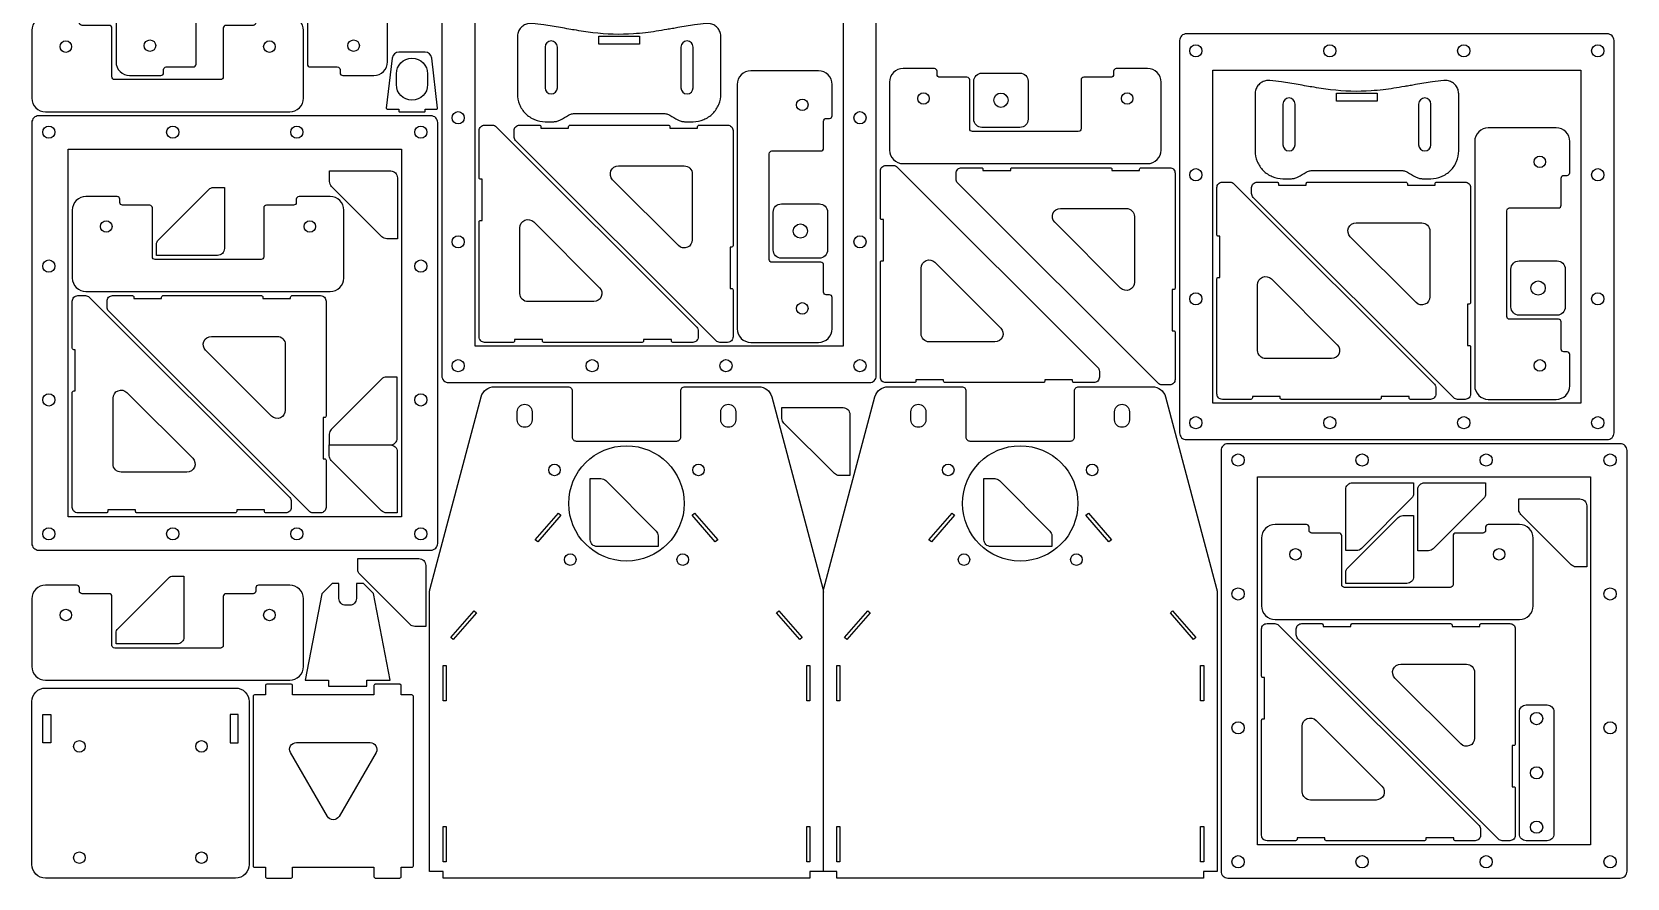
# Model space of a CAD drawing. Extents: x 1203 to 2397, y 2046 to 5039.
# Drawn here: x 1203 to 2378, y 3379 to 4002 of the extents above; entities that cross this region are included whole.
import ezdxf

# ---------------------------------------------------------------- set-up
doc = ezdxf.new("R2010")
doc.units = 0

# ---------------------------------------------------------------- blocks, each defined once
blk = doc.blocks.new('Part1891687201', base_point=(-59, -71.4))
at = {"layer": '1'}
for points in [[(59, 62.5, 0.414214), (58, 63.5), (50, 63.5), (50, 70.4, 0.414214), (49, 71.4), (31, 71.4, 0.414214), (30, 70.4), (30, 63.5), (-30, 63.5), (-30, 70.4, 0.414214), (-31, 71.4), (-49, 71.4, 0.414214), (-50, 70.4), (-50, 63.5), (-58, 63.5, 0.414214), (-59, 62.5), (-59, -62.5, 0.414214), (-58, -63.5), (-50, -63.5), (-50, -70.4, 0.414214), (-49, -71.4), (-31, -71.4, 0.414214), (-30, -70.4), (-30, -63.5), (30, -63.5), (30, -70.4, 0.414214), (31, -71.4), (49, -71.4, 0.414214), (50, -70.4), (50, -63.5), (58, -63.5, 0.414214), (59, -62.5)], [(31.5, -21, -0.57735), (27.1, -28.5), (-27.1, -28.5, -0.57735), (-31.5, -21), (-4.3, 26, -0.57735), (4.3, 26)]]:
    blk.add_lwpolyline(points, format="xyb", close=True, dxfattribs=at)
blk = doc.blocks.new('Part1595143634', base_point=(-80, -80))
at = {"layer": '1'}
blk.add_lwpolyline([(80, 50), (80, -70, -0.414214), (70, -80), (-70, -80, -0.414214), (-80, -70), (-80, 50, -0.414214), (-70, 60), (70, 60, -0.414214)], format="xyb", close=True, dxfattribs=at)
for points in [[(-66.1, -39.5), (-71.9, -39.5), (-71.9, -60.5), (-66.1, -60.5)], [(71.9, -39.5), (71.9, -60.5), (66.1, -60.5), (66.1, -39.5)]]:
    blk.add_lwpolyline(points, close=True, dxfattribs=at)
for centre in [(-45, 45), (45, 45), (-45, -37), (45, -37)]:
    blk.add_circle(centre, 4.25, dxfattribs=at)
blk = doc.blocks.new('Part205020426', base_point=(-100, -35))
at = {"layer": '1'}
blk.add_lwpolyline([(100, 25, 0.4142136), (90, 35), (67, 35, 0.4142136), (65, 33), (65, 30.65, -0.4142136), (63, 28.65), (43, 28.65, 0.4142136), (41, 26.65), (41, -9.35, -0.4142136), (39, -11.35), (-39, -11.35, -0.4142136), (-41, -9.35), (-41, 26.65, 0.4142136), (-43, 28.65), (-63, 28.65, -0.4142136), (-65, 30.65), (-65, 33, 0.4142136), (-67, 35), (-90, 35, 0.4142136), (-100, 25), (-100, -25, 0.4142136), (-90, -35), (90, -35, 0.4142136), (100, -25)], format="xyb", close=True, dxfattribs=at)
for centre in [(-75, 13), (75, 13)]:
    blk.add_circle(centre, 4.25, dxfattribs=at)
blk = doc.blocks.new('CommonPart1878156045', base_point=(296, 1336))
at = {"layer": '1'}
blk.add_lwpolyline([(586, 1340.8), (576, 1340.8), (576, 1336), (306, 1336), (306, 1340.8), (296, 1340.8), (296, 1546.7, -0.065243), (296.3, 1549.3), (334, 1690.6, -0.339788), (343.7, 1698), (398, 1698, -0.414214), (401, 1695), (401, 1661, 0.414214), (404, 1658), (478, 1658, 0.414214), (481, 1661), (481, 1695, -0.414214), (484, 1698), (538.3, 1698, -0.339788), (548, 1690.6), (585.7, 1549.3, -0.065242), (586, 1546.7)], format="xyb", dxfattribs=at)
for points in [[(586, 1546.7, -0.065243), (586.3, 1549.3), (624, 1690.6, -0.339788), (633.7, 1698), (688, 1698, -0.414214), (691, 1695), (691, 1661, 0.414214), (694, 1658), (768, 1658, 0.414214), (771, 1661), (771, 1695, -0.414214), (774, 1698), (828.3, 1698, -0.339788), (838, 1690.6), (875.7, 1549.3, -0.065243), (876, 1546.7), (876, 1340.8), (866, 1340.8), (866, 1336), (596, 1336), (596, 1340.8), (586, 1340.8)], [(360.5, 1673.6), (360.5, 1679.6, -1), (371.5, 1679.6), (371.5, 1673.6, -1)], [(510.5, 1673.6), (510.5, 1679.6, -1), (521.5, 1679.6), (521.5, 1673.6, -1)], [(650.5, 1673.6), (650.5, 1679.6, -1), (661.5, 1679.6), (661.5, 1673.6, -1)], [(800.5, 1673.6), (800.5, 1679.6, -1), (811.5, 1679.6), (811.5, 1673.6, -1)]]:
    blk.add_lwpolyline(points, format="xyb", close=True, dxfattribs=at)
for points in [[(373.8, 1585.1), (390.8, 1604.8), (392.6, 1603.3), (375.6, 1583.6)], [(489.4, 1603.3), (491.2, 1604.8), (508.2, 1585.1), (506.4, 1583.6)], [(663.8, 1585.1), (680.8, 1604.8), (682.6, 1603.3), (665.6, 1583.6)], [(779.4, 1603.3), (781.2, 1604.8), (798.2, 1585.1), (796.4, 1583.6)], [(311.7, 1513.3), (328.7, 1532.9), (330.4, 1531.4), (313.4, 1511.8)], [(551.6, 1531.4), (553.3, 1532.9), (570.3, 1513.3), (568.6, 1511.8)], [(601.7, 1513.3), (618.7, 1532.9), (620.4, 1531.4), (603.4, 1511.8)], [(841.6, 1531.4), (843.3, 1532.9), (860.3, 1513.3), (858.6, 1511.8)], [(305.9, 1466.5), (305.9, 1492.5), (308.1, 1492.5), (308.1, 1466.5)], [(573.9, 1466.5), (573.9, 1492.5), (576.1, 1492.5), (576.1, 1466.5)], [(595.9, 1466.5), (595.9, 1492.5), (598.2, 1492.5), (598.2, 1466.5)], [(863.9, 1466.5), (863.9, 1492.5), (866.2, 1492.5), (866.2, 1466.5)], [(305.9, 1348), (305.9, 1374), (308.1, 1374), (308.1, 1348)], [(573.9, 1348), (573.9, 1374), (576.1, 1374), (576.1, 1348)], [(595.9, 1348), (595.9, 1374), (598.2, 1374), (598.2, 1348)], [(863.9, 1348), (863.9, 1374), (866.2, 1374), (866.2, 1348)]]:
    blk.add_lwpolyline(points, close=True, dxfattribs=at)
for centre, radius in [((441, 1612), 42.5), ((731, 1612), 42.5), ((388, 1636.7), 4.25), ((494, 1636.7), 4.25), ((678, 1636.7), 4.25), ((784, 1636.7), 4.25), ((399.6, 1570.6), 4.25), ((482.4, 1570.6), 4.25), ((689.6, 1570.6), 4.25), ((772.4, 1570.6), 4.25)]:
    blk.add_circle(centre, radius, dxfattribs=at)
blk = doc.blocks.new('Part225148215', base_point=(-100, -35))
at = {"layer": '1'}
blk.add_lwpolyline([(100, 25, 0.4142136), (90, 35), (67, 35, 0.4142136), (65, 33), (65, 30.65, -0.4142136), (63, 28.65), (43, 28.65, 0.4142136), (41, 26.65), (41, -9.35, -0.4142136), (39, -11.35), (-39, -11.35, -0.4142136), (-41, -9.35), (-41, 26.65, 0.4142136), (-43, 28.65), (-63, 28.65, -0.4142136), (-65, 30.65), (-65, 33, 0.4142136), (-67, 35), (-90, 35, 0.4142136), (-100, 25), (-100, -25, 0.4142136), (-90, -35), (90, -35, 0.4142136), (100, -25)], format="xyb", close=True, dxfattribs=at)
for centre in [(-75, 13), (75, 13)]:
    blk.add_circle(centre, 4.25, dxfattribs=at)
blk = doc.blocks.new('Part1166080084', base_point=(0, 0))
at = {"layer": '1'}
for points in [[(161.3, 8.3), (161.3, 4, -0.414214), (157.3, 0), (142.6, 0, -0.414214), (141.6, 1), (141.6, 2.2), (121.1, 2.2), (121.1, 1, -0.414214), (120.1, 0), (47.6, 0, -0.414214), (46.6, 1), (46.6, 2.2), (26.1, 2.2), (26.1, 1, -0.414214), (25.1, 0), (4, 0, -0.414214), (0, 4), (0, 88.8, -0.414214), (1, 89.8), (2.2, 89.8), (2.2, 120.2), (1, 120.2, -0.414214), (0, 121.2), (0, 156, -0.414214), (4, 160), (9.7, 160, -0.198912), (12.5, 158.8), (160.2, 11.2, -0.198912)], [(88.7, 40.2, -0.668179), (84.4, 30), (36, 30, -0.414214), (30, 36), (30, 84.4, -0.668179), (40.2, 88.7)]]:
    blk.add_lwpolyline(points, format="xyb", close=True, dxfattribs=at)
blk = doc.blocks.new('Part231853994', base_point=(0, 0))
at = {"layer": '1'}
for points in [[(161.3, 8.3), (161.3, 4, -0.414214), (157.3, 0), (142.6, 0, -0.414214), (141.6, 1), (141.6, 2.2), (121.1, 2.2), (121.1, 1, -0.414214), (120.1, 0), (47.6, 0, -0.414214), (46.6, 1), (46.6, 2.2), (26.1, 2.2), (26.1, 1, -0.414214), (25.1, 0), (4, 0, -0.414214), (0, 4), (0, 88.8, -0.414214), (1, 89.8), (2.2, 89.8), (2.2, 120.2), (1, 120.2, -0.414214), (0, 121.2), (0, 156, -0.414214), (4, 160), (9.7, 160, -0.198912), (12.5, 158.8), (160.2, 11.2, -0.198912)], [(88.7, 40.2, -0.668179), (84.4, 30), (36, 30, -0.414214), (30, 36), (30, 84.4, -0.668179), (40.2, 88.7)]]:
    blk.add_lwpolyline(points, format="xyb", close=True, dxfattribs=at)
blk = doc.blocks.new('Part2106964092', base_point=(-25.4, 0))
at = {"layer": '1'}
blk.add_lwpolyline([(0, 95), (0, 5, -0.414214), (-5, 0), (-20.4, 0, -0.414214), (-25.4, 5), (-25.4, 95, -0.414214), (-20.4, 100), (-5, 100, -0.414214)], format="xyb", close=True, dxfattribs=at)
for centre in [(-12.7, 90), (-12.7, 50), (-12.7, 10)]:
    blk.add_circle(centre, 4.5, dxfattribs=at)
blk = doc.blocks.new('Part512654431', base_point=(0, 0))
at = {"layer": '1'}
blk.add_lwpolyline([(299, 315, 0.414214), (294, 320), (5, 320, 0.414214), (0, 315), (0, 5, 0.414214), (5, 0), (294, 0, 0.414214), (299, 5)], format="xyb", close=True, dxfattribs=at)
blk.add_lwpolyline([(272.2, 295.5), (272.2, 24.5), (26.8, 24.5), (26.8, 295.5)], close=True, dxfattribs=at)
for centre in [(12.5, 308), (103.8, 308), (195.2, 308), (286.5, 308), (12.5, 209.3), (286.5, 209.3), (12.5, 110.7), (286.5, 110.7), (12.5, 12), (103.8, 12), (195.2, 12), (286.5, 12)]:
    blk.add_circle(centre, 4.5, dxfattribs=at)
blk = doc.blocks.new('Part1580024872', base_point=(-100, -35))
at = {"layer": '1'}
blk.add_lwpolyline([(100, 25, 0.4142136), (90, 35), (67, 35, 0.4142136), (65, 33), (65, 30.65, -0.4142136), (63, 28.65), (43, 28.65, 0.4142136), (41, 26.65), (41, -9.35, -0.4142136), (39, -11.35), (-39, -11.35, -0.4142136), (-41, -9.35), (-41, 26.65, 0.4142136), (-43, 28.65), (-63, 28.65, -0.4142136), (-65, 30.65), (-65, 33, 0.4142136), (-67, 35), (-90, 35, 0.4142136), (-100, 25), (-100, -25, 0.4142136), (-90, -35), (90, -35, 0.4142136), (100, -25)], format="xyb", close=True, dxfattribs=at)
for centre in [(-75, 13), (75, 13)]:
    blk.add_circle(centre, 4.25, dxfattribs=at)
blk = doc.blocks.new('Part1690945309', base_point=(-20, -20))
at = {"layer": '1'}
blk.add_lwpolyline([(20, 14), (20, -14, -0.414214), (14, -20), (-14, -20, -0.414214), (-20, -14), (-20, 14, -0.414214), (-14, 20), (14, 20, -0.414214)], format="xyb", close=True, dxfattribs=at)
blk.add_circle((0, 0), 5.25, dxfattribs=at)
blk = doc.blocks.new('Part648311408', base_point=(0, 0))
at = {"layer": '1'}
for points in [[(161.3, 8.3), (161.3, 4, -0.414214), (157.3, 0), (142.6, 0, -0.414214), (141.6, 1), (141.6, 2.2), (121.1, 2.2), (121.1, 1, -0.414214), (120.1, 0), (47.6, 0, -0.414214), (46.6, 1), (46.6, 2.2), (26.1, 2.2), (26.1, 1, -0.414214), (25.1, 0), (4, 0, -0.414214), (0, 4), (0, 88.8, -0.414214), (1, 89.8), (2.2, 89.8), (2.2, 120.2), (1, 120.2, -0.414214), (0, 121.2), (0, 156, -0.414214), (4, 160), (9.7, 160, -0.198912), (12.5, 158.8), (160.2, 11.2, -0.198912)], [(88.7, 40.2, -0.668179), (84.4, 30), (36, 30, -0.414214), (30, 36), (30, 84.4, -0.668179), (40.2, 88.7)]]:
    blk.add_lwpolyline(points, format="xyb", close=True, dxfattribs=at)
blk = doc.blocks.new('Part468756497', base_point=(-75, 2.6))
at = {"layer": '1'}
for points in [[(-45.5, 50, 1), (-54.5, 50), (-54.5, 20, 1), (-45.5, 20)], [(54.5, 50, 1), (45.5, 50), (45.5, 20, 1), (54.5, 20)]]:
    blk.add_lwpolyline(points, format="xyb", close=True, dxfattribs=at)
blk.add_lwpolyline([(15, 18), (15, 12), (-15, 12), (-15, 18)], close=True, dxfattribs=at)
blk.add_open_spline([(75, 54.5), (75, 40.5), (75, 26.6), (75, 12.6), (75, 12.6), (75, 11.5), (74.8, 10.4), (74.5, 9.3), (74.5, 9.3), (74.1, 8.3), (73.5, 7.3), (72.9, 6.4), (72.9, 6.4), (72.2, 5.5), (71.3, 4.8), (70.4, 4.2), (70.4, 4.2), (69.5, 3.6), (68.4, 3.1), (67.4, 2.9), (67.4, 2.9), (66.3, 2.6), (65.2, 2.5), (64.1, 2.6), (64.1, 2.6), (61.2, 2.9), (58.4, 3.3), (55.6, 3.7), (55.6, 3.7), (51.4, 4.3), (47.3, 5), (43.2, 5.7), (43.2, 5.7), (39.8, 6.3), (33.5, 7.4), (33.2, 7.4), (33.2, 7.4), (28.5, 8.2), (23.9, 8.9), (19.4, 9.5), (19.4, 9.5), (9.3, 10.7), (-0.6, 11), (-10.6, 10.3), (-10.6, 10.3), (-13.5, 10.1), (-16.5, 9.8), (-19.4, 9.5), (-19.4, 9.5), (-24.6, 8.9), (-29.8, 8), (-35.2, 7.1), (-35.2, 7.1), (-36.5, 6.9), (-37.8, 6.6), (-39.2, 6.4), (-39.2, 6.4), (-40.5, 6.2), (-41.9, 5.9), (-43.2, 5.7), (-43.2, 5.7), (-47.3, 5), (-51.4, 4.3), (-55.6, 3.7), (-55.6, 3.7), (-58.4, 3.3), (-61.2, 2.9), (-64.1, 2.6), (-64.1, 2.6), (-65.2, 2.5), (-66.3, 2.6), (-67.4, 2.9), (-67.4, 2.9), (-68.4, 3.1), (-69.5, 3.6), (-70.4, 4.2), (-70.4, 4.2), (-71.3, 4.8), (-72.2, 5.5), (-72.9, 6.4), (-72.9, 6.4), (-73.5, 7.3), (-74.1, 8.3), (-74.5, 9.3), (-74.5, 9.3), (-74.8, 10.4), (-75, 11.5), (-75, 12.6), (-75, 12.6), (-75, 26.6), (-75, 40.5), (-75, 54.5), (-75, 54.5), (-75, 57.2), (-74.5, 59.9), (-73.4, 62.3), (-73.4, 62.3), (-72.4, 64.8), (-70.9, 67.1), (-69, 69), (-69, 69), (-67.1, 70.9), (-64.8, 72.4), (-62.3, 73.4), (-62.3, 73.4), (-59.9, 74.5), (-57.2, 75), (-54.5, 75), (-54.5, 75), (-52.4, 75), (-50.3, 75), (-48.2, 75), (-48.2, 75), (-47.3, 75), (-46.4, 74.9), (-45.6, 74.7), (-45.6, 74.7), (-44.7, 74.4), (-43.9, 74.1), (-43.2, 73.7), (-43.2, 73.7), (-41.3, 72.6), (-39.3, 71.4), (-37.4, 70.3), (-37.4, 70.3), (-36.7, 69.9), (-35.9, 69.6), (-35, 69.3), (-35, 69.3), (-34.2, 69.1), (-33.3, 69), (-32.4, 69), (-32.4, 69), (-10.8, 69), (10.8, 69), (32.4, 69), (32.4, 69), (33.3, 69), (34.2, 69.1), (35, 69.3), (35, 69.3), (35.9, 69.6), (36.7, 69.9), (37.4, 70.3), (37.4, 70.3), (39.3, 71.4), (41.3, 72.6), (43.2, 73.7), (43.2, 73.7), (43.9, 74.1), (44.7, 74.4), (45.6, 74.7), (45.6, 74.7), (46.4, 74.9), (47.3, 75), (48.2, 75), (48.2, 75), (50.3, 75), (52.4, 75), (54.5, 75), (54.5, 75), (57.2, 75), (59.9, 74.5), (62.3, 73.4), (62.3, 73.4), (64.8, 72.4), (67.1, 70.9), (69, 69), (69, 69), (70.9, 67.1), (72.4, 64.8), (73.4, 62.3), (73.4, 62.3), (74.5, 59.9), (75, 57.2), (75, 54.5)], degree=3, knots=[0, 0, 0, 0, 0.022727, 0.022727, 0.022727, 0.022727, 0.045455, 0.045455, 0.045455, 0.045455, 0.068182, 0.068182, 0.068182, 0.068182, 0.090909, 0.090909, 0.090909, 0.090909, 0.113636, 0.113636, 0.113636, 0.113636, 0.136364, 0.136364, 0.136364, 0.136364, 0.159091, 0.159091, 0.159091, 0.159091, 0.181818, 0.181818, 0.181818, 0.181818, 0.204545, 0.204545, 0.204545, 0.204545, 0.227273, 0.227273, 0.227273, 0.227273, 0.25, 0.25, 0.25, 0.25, 0.272727, 0.272727, 0.272727, 0.272727, 0.295455, 0.295455, 0.295455, 0.295455, 0.318182, 0.318182, 0.318182, 0.318182, 0.340909, 0.340909, 0.340909, 0.340909, 0.363636, 0.363636, 0.363636, 0.363636, 0.386364, 0.386364, 0.386364, 0.386364, 0.409091, 0.409091, 0.409091, 0.409091, 0.431818, 0.431818, 0.431818, 0.431818, 0.454545, 0.454545, 0.454545, 0.454545, 0.477273, 0.477273, 0.477273, 0.477273, 0.5, 0.5, 0.5, 0.5, 0.522727, 0.522727, 0.522727, 0.522727, 0.545455, 0.545455, 0.545455, 0.545455, 0.568182, 0.568182, 0.568182, 0.568182, 0.590909, 0.590909, 0.590909, 0.590909, 0.613636, 0.613636, 0.613636, 0.613636, 0.636364, 0.636364, 0.636364, 0.636364, 0.659091, 0.659091, 0.659091, 0.659091, 0.681818, 0.681818, 0.681818, 0.681818, 0.704545, 0.704545, 0.704545, 0.704545, 0.727273, 0.727273, 0.727273, 0.727273, 0.75, 0.75, 0.75, 0.75, 0.772727, 0.772727, 0.772727, 0.772727, 0.795455, 0.795455, 0.795455, 0.795455, 0.818182, 0.818182, 0.818182, 0.818182, 0.840909, 0.840909, 0.840909, 0.840909, 0.863636, 0.863636, 0.863636, 0.863636, 0.886364, 0.886364, 0.886364, 0.886364, 0.909091, 0.909091, 0.909091, 0.909091, 0.931818, 0.931818, 0.931818, 0.931818, 0.954545, 0.954545, 0.954545, 0.954545, 0.977273, 0.977273, 0.977273, 0.977273, 1, 1, 1, 1], dxfattribs=at)
blk = doc.blocks.new('Part806444831', base_point=(0, 0))
at = {"layer": '1'}
for points in [[(161.3, 8.3), (161.3, 4, -0.414214), (157.3, 0), (142.6, 0, -0.414214), (141.6, 1), (141.6, 2.2), (121.1, 2.2), (121.1, 1, -0.414214), (120.1, 0), (47.6, 0, -0.414214), (46.6, 1), (46.6, 2.2), (26.1, 2.2), (26.1, 1, -0.414214), (25.1, 0), (4, 0, -0.414214), (0, 4), (0, 88.8, -0.414214), (1, 89.8), (2.2, 89.8), (2.2, 120.2), (1, 120.2, -0.414214), (0, 121.2), (0, 156, -0.414214), (4, 160), (9.7, 160, -0.198912), (12.5, 158.8), (160.2, 11.2, -0.198912)], [(88.7, 40.2, -0.668179), (84.4, 30), (36, 30, -0.414214), (30, 36), (30, 84.4, -0.668179), (40.2, 88.7)]]:
    blk.add_lwpolyline(points, format="xyb", close=True, dxfattribs=at)
blk = doc.blocks.new('Part647631087', base_point=(0, 0))
at = {"layer": '1'}
blk.add_lwpolyline([(299, 315, 0.414214), (294, 320), (5, 320, 0.414214), (0, 315), (0, 5, 0.414214), (5, 0), (294, 0, 0.414214), (299, 5)], format="xyb", close=True, dxfattribs=at)
blk.add_lwpolyline([(272.2, 295.5), (272.2, 24.5), (26.8, 24.5), (26.8, 295.5)], close=True, dxfattribs=at)
for centre in [(12.5, 308), (103.8, 308), (195.2, 308), (286.5, 308), (12.5, 209.3), (286.5, 209.3), (12.5, 110.7), (286.5, 110.7), (12.5, 12), (103.8, 12), (195.2, 12), (286.5, 12)]:
    blk.add_circle(centre, 4.5, dxfattribs=at)
blk = doc.blocks.new('Part319176573', base_point=(-18.9, -2))
at = {"layer": '1'}
for points in [[(18.9, 0.6), (14.5, 37.6, 0.379919), (9.6, 42), (-9.6, 42, 0.379919), (-14.5, 37.6), (-18.9, 0.6, 0.44936), (-18.4, 0), (-9.8, 0), (-9.8, -1.5, 0.414214), (-9.3, -2), (9.3, -2, 0.414214), (9.8, -1.5), (9.8, 0), (18.4, 0, 0.44936)], [(11.5, 26), (11.5, 18, -1), (-11.5, 18), (-11.5, 26, -1)]]:
    blk.add_lwpolyline(points, format="xyb", close=True, dxfattribs=at)
blk = doc.blocks.new('Part2079959149', base_point=(-100, -35))
at = {"layer": '1'}
blk.add_lwpolyline([(100, 25, 0.4142136), (90, 35), (67, 35, 0.4142136), (65, 33), (65, 30.65, -0.4142136), (63, 28.65), (43, 28.65, 0.4142136), (41, 26.65), (41, -9.35, -0.4142136), (39, -11.35), (-39, -11.35, -0.4142136), (-41, -9.35), (-41, 26.65, 0.4142136), (-43, 28.65), (-63, 28.65, -0.4142136), (-65, 30.65), (-65, 33, 0.4142136), (-67, 35), (-90, 35, 0.4142136), (-100, 25), (-100, -25, 0.4142136), (-90, -35), (90, -35, 0.4142136), (100, -25)], format="xyb", close=True, dxfattribs=at)
for centre in [(-75, 13), (75, 13)]:
    blk.add_circle(centre, 4.25, dxfattribs=at)
blk = doc.blocks.new('Part1374865999', base_point=(0, 0))
at = {"layer": '1'}
for points in [[(161.3, 8.3), (161.3, 4, -0.414214), (157.3, 0), (142.6, 0, -0.414214), (141.6, 1), (141.6, 2.2), (121.1, 2.2), (121.1, 1, -0.414214), (120.1, 0), (47.6, 0, -0.414214), (46.6, 1), (46.6, 2.2), (26.1, 2.2), (26.1, 1, -0.414214), (25.1, 0), (4, 0, -0.414214), (0, 4), (0, 88.8, -0.414214), (1, 89.8), (2.2, 89.8), (2.2, 120.2), (1, 120.2, -0.414214), (0, 121.2), (0, 156, -0.414214), (4, 160), (9.7, 160, -0.198912), (12.5, 158.8), (160.2, 11.2, -0.198912)], [(88.7, 40.2, -0.668179), (84.4, 30), (36, 30, -0.414214), (30, 36), (30, 84.4, -0.668179), (40.2, 88.7)]]:
    blk.add_lwpolyline(points, format="xyb", close=True, dxfattribs=at)
blk = doc.blocks.new('Part1178119592', base_point=(0, 0))
at = {"layer": '1'}
for points in [[(161.3, 8.3), (161.3, 4, -0.414214), (157.3, 0), (142.6, 0, -0.414214), (141.6, 1), (141.6, 2.2), (121.1, 2.2), (121.1, 1, -0.414214), (120.1, 0), (47.6, 0, -0.414214), (46.6, 1), (46.6, 2.2), (26.1, 2.2), (26.1, 1, -0.414214), (25.1, 0), (4, 0, -0.414214), (0, 4), (0, 88.8, -0.414214), (1, 89.8), (2.2, 89.8), (2.2, 120.2), (1, 120.2, -0.414214), (0, 121.2), (0, 156, -0.414214), (4, 160), (9.7, 160, -0.198912), (12.5, 158.8), (160.2, 11.2, -0.198912)], [(88.7, 40.2, -0.668179), (84.4, 30), (36, 30, -0.414214), (30, 36), (30, 84.4, -0.668179), (40.2, 88.7)]]:
    blk.add_lwpolyline(points, format="xyb", close=True, dxfattribs=at)
blk = doc.blocks.new('CommonPart1005033009', base_point=(222.1, 1605.2))
at = {"layer": '1'}
blk.add_lwpolyline([(267.1, 1655.2, 0.414214), (272.1, 1660.2), (272.1, 1705.2), (264.1, 1705.2, 0.198912), (260.6, 1703.7), (223.5, 1666.7, 0.198912), (222.1, 1663.1), (222.1, 1655.2)], format="xyb", close=True, dxfattribs=at)
blk.add_lwpolyline([(267.1, 1655.2, -0.414214), (272.1, 1650.2), (272.1, 1605.2), (264.1, 1605.2, -0.198912), (260.6, 1606.7), (223.5, 1643.7, -0.198912), (222.1, 1647.3), (222.1, 1655.2)], format="xyb", dxfattribs=at)
blk = doc.blocks.new('Part1944710623', base_point=(0, 0))
at = {"layer": '1'}
blk.add_lwpolyline([(299, 315, 0.414214), (294, 320), (5, 320, 0.414214), (0, 315), (0, 5, 0.414214), (5, 0), (294, 0, 0.414214), (299, 5)], format="xyb", close=True, dxfattribs=at)
blk.add_lwpolyline([(272.2, 295.5), (272.2, 24.5), (26.8, 24.5), (26.8, 295.5)], close=True, dxfattribs=at)
for centre in [(12.5, 308), (103.8, 308), (195.2, 308), (286.5, 308), (12.5, 209.3), (286.5, 209.3), (12.5, 110.7), (286.5, 110.7), (12.5, 12), (103.8, 12), (195.2, 12), (286.5, 12)]:
    blk.add_circle(centre, 4.5, dxfattribs=at)
blk = doc.blocks.new('Part213559828', base_point=(-100, -35))
at = {"layer": '1'}
blk.add_lwpolyline([(100, 25, 0.4142136), (90, 35), (67, 35, 0.4142136), (65, 33), (65, 30.65, -0.4142136), (63, 28.65), (43, 28.65, 0.4142136), (41, 26.65), (41, -9.35, -0.4142136), (39, -11.35), (-39, -11.35, -0.4142136), (-41, -9.35), (-41, 26.65, 0.4142136), (-43, 28.65), (-63, 28.65, -0.4142136), (-65, 30.65), (-65, 33, 0.4142136), (-67, 35), (-90, 35, 0.4142136), (-100, 25), (-100, -25, 0.4142136), (-90, -35), (90, -35, 0.4142136), (100, -25)], format="xyb", close=True, dxfattribs=at)
for centre in [(-75, 13), (75, 13)]:
    blk.add_circle(centre, 4.25, dxfattribs=at)
blk = doc.blocks.new('Part558060035', base_point=(-100, -35))
at = {"layer": '1'}
blk.add_lwpolyline([(100, 25, 0.4142136), (90, 35), (67, 35, 0.4142136), (65, 33), (65, 30.65, -0.4142136), (63, 28.65), (43, 28.65, 0.4142136), (41, 26.65), (41, -9.35, -0.4142136), (39, -11.35), (-39, -11.35, -0.4142136), (-41, -9.35), (-41, 26.65, 0.4142136), (-43, 28.65), (-63, 28.65, -0.4142136), (-65, 30.65), (-65, 33, 0.4142136), (-67, 35), (-90, 35, 0.4142136), (-100, 25), (-100, -25, 0.4142136), (-90, -35), (90, -35, 0.4142136), (100, -25)], format="xyb", close=True, dxfattribs=at)
for centre in [(-75, 13), (75, 13)]:
    blk.add_circle(centre, 4.25, dxfattribs=at)
blk = doc.blocks.new('Part391084237', base_point=(-100, -35))
at = {"layer": '1'}
blk.add_lwpolyline([(100, 25, 0.4142136), (90, 35), (67, 35, 0.4142136), (65, 33), (65, 30.65, -0.4142136), (63, 28.65), (43, 28.65, 0.4142136), (41, 26.65), (41, -9.35, -0.4142136), (39, -11.35), (-39, -11.35, -0.4142136), (-41, -9.35), (-41, 26.65, 0.4142136), (-43, 28.65), (-63, 28.65, -0.4142136), (-65, 30.65), (-65, 33, 0.4142136), (-67, 35), (-90, 35, 0.4142136), (-100, 25), (-100, -25, 0.4142136), (-90, -35), (90, -35, 0.4142136), (100, -25)], format="xyb", close=True, dxfattribs=at)
for centre in [(-75, 13), (75, 13)]:
    blk.add_circle(centre, 4.25, dxfattribs=at)
blk = doc.blocks.new('Part798006680', base_point=(-20, -20))
at = {"layer": '1'}
blk.add_lwpolyline([(20, 14), (20, -14, -0.414214), (14, -20), (-14, -20, -0.414214), (-20, -14), (-20, 14, -0.414214), (-14, 20), (14, 20, -0.414214)], format="xyb", close=True, dxfattribs=at)
blk.add_circle((0, 0), 5.25, dxfattribs=at)
blk = doc.blocks.new('Part167835670', base_point=(0, 0))
at = {"layer": '1'}
for points in [[(161.3, 8.3), (161.3, 4, -0.414214), (157.3, 0), (142.6, 0, -0.414214), (141.6, 1), (141.6, 2.2), (121.1, 2.2), (121.1, 1, -0.414214), (120.1, 0), (47.6, 0, -0.414214), (46.6, 1), (46.6, 2.2), (26.1, 2.2), (26.1, 1, -0.414214), (25.1, 0), (4, 0, -0.414214), (0, 4), (0, 88.8, -0.414214), (1, 89.8), (2.2, 89.8), (2.2, 120.2), (1, 120.2, -0.414214), (0, 121.2), (0, 156, -0.414214), (4, 160), (9.7, 160, -0.198912), (12.5, 158.8), (160.2, 11.2, -0.198912)], [(88.7, 40.2, -0.668179), (84.4, 30), (36, 30, -0.414214), (30, 36), (30, 84.4, -0.668179), (40.2, 88.7)]]:
    blk.add_lwpolyline(points, format="xyb", close=True, dxfattribs=at)
blk = doc.blocks.new('Part98993106', base_point=(0, 0))
at = {"layer": '1'}
for points in [[(161.3, 8.3), (161.3, 4, -0.414214), (157.3, 0), (142.6, 0, -0.414214), (141.6, 1), (141.6, 2.2), (121.1, 2.2), (121.1, 1, -0.414214), (120.1, 0), (47.6, 0, -0.414214), (46.6, 1), (46.6, 2.2), (26.1, 2.2), (26.1, 1, -0.414214), (25.1, 0), (4, 0, -0.414214), (0, 4), (0, 88.8, -0.414214), (1, 89.8), (2.2, 89.8), (2.2, 120.2), (1, 120.2, -0.414214), (0, 121.2), (0, 156, -0.414214), (4, 160), (9.7, 160, -0.198912), (12.5, 158.8), (160.2, 11.2, -0.198912)], [(88.7, 40.2, -0.668179), (84.4, 30), (36, 30, -0.414214), (30, 36), (30, 84.4, -0.668179), (40.2, 88.7)]]:
    blk.add_lwpolyline(points, format="xyb", close=True, dxfattribs=at)
blk = doc.blocks.new('Part479146896', base_point=(0, 0))
at = {"layer": '1'}
for points in [[(161.3, 8.3), (161.3, 4, -0.414214), (157.3, 0), (142.6, 0, -0.414214), (141.6, 1), (141.6, 2.2), (121.1, 2.2), (121.1, 1, -0.414214), (120.1, 0), (47.6, 0, -0.414214), (46.6, 1), (46.6, 2.2), (26.1, 2.2), (26.1, 1, -0.414214), (25.1, 0), (4, 0, -0.414214), (0, 4), (0, 88.8, -0.414214), (1, 89.8), (2.2, 89.8), (2.2, 120.2), (1, 120.2, -0.414214), (0, 121.2), (0, 156, -0.414214), (4, 160), (9.7, 160, -0.198912), (12.5, 158.8), (160.2, 11.2, -0.198912)], [(88.7, 40.2, -0.668179), (84.4, 30), (36, 30, -0.414214), (30, 36), (30, 84.4, -0.668179), (40.2, 88.7)]]:
    blk.add_lwpolyline(points, format="xyb", close=True, dxfattribs=at)
blk = doc.blocks.new('Part1516181917', base_point=(0, 0))
at = {"layer": '1'}
for points in [[(161.3, 8.3), (161.3, 4, -0.414214), (157.3, 0), (142.6, 0, -0.414214), (141.6, 1), (141.6, 2.2), (121.1, 2.2), (121.1, 1, -0.414214), (120.1, 0), (47.6, 0, -0.414214), (46.6, 1), (46.6, 2.2), (26.1, 2.2), (26.1, 1, -0.414214), (25.1, 0), (4, 0, -0.414214), (0, 4), (0, 88.8, -0.414214), (1, 89.8), (2.2, 89.8), (2.2, 120.2), (1, 120.2, -0.414214), (0, 121.2), (0, 156, -0.414214), (4, 160), (9.7, 160, -0.198912), (12.5, 158.8), (160.2, 11.2, -0.198912)], [(88.7, 40.2, -0.668179), (84.4, 30), (36, 30, -0.414214), (30, 36), (30, 84.4, -0.668179), (40.2, 88.7)]]:
    blk.add_lwpolyline(points, format="xyb", close=True, dxfattribs=at)
blk = doc.blocks.new('Part15241731', base_point=(-75, 2.6))
at = {"layer": '1'}
for points in [[(-45.5, 50, 1), (-54.5, 50), (-54.5, 20, 1), (-45.5, 20)], [(54.5, 50, 1), (45.5, 50), (45.5, 20, 1), (54.5, 20)]]:
    blk.add_lwpolyline(points, format="xyb", close=True, dxfattribs=at)
blk.add_lwpolyline([(15, 18), (15, 12), (-15, 12), (-15, 18)], close=True, dxfattribs=at)
blk.add_open_spline([(75, 54.5), (75, 40.5), (75, 26.6), (75, 12.6), (75, 12.6), (75, 11.5), (74.8, 10.4), (74.5, 9.3), (74.5, 9.3), (74.1, 8.3), (73.5, 7.3), (72.9, 6.4), (72.9, 6.4), (72.2, 5.5), (71.3, 4.8), (70.4, 4.2), (70.4, 4.2), (69.5, 3.6), (68.4, 3.1), (67.4, 2.9), (67.4, 2.9), (66.3, 2.6), (65.2, 2.5), (64.1, 2.6), (64.1, 2.6), (61.2, 2.9), (58.4, 3.3), (55.6, 3.7), (55.6, 3.7), (51.4, 4.3), (47.3, 5), (43.2, 5.7), (43.2, 5.7), (39.8, 6.3), (33.5, 7.4), (33.2, 7.4), (33.2, 7.4), (28.5, 8.2), (23.9, 8.9), (19.4, 9.5), (19.4, 9.5), (9.3, 10.7), (-0.6, 11), (-10.6, 10.3), (-10.6, 10.3), (-13.5, 10.1), (-16.5, 9.8), (-19.4, 9.5), (-19.4, 9.5), (-24.6, 8.9), (-29.8, 8), (-35.2, 7.1), (-35.2, 7.1), (-36.5, 6.9), (-37.8, 6.6), (-39.2, 6.4), (-39.2, 6.4), (-40.5, 6.2), (-41.9, 5.9), (-43.2, 5.7), (-43.2, 5.7), (-47.3, 5), (-51.4, 4.3), (-55.6, 3.7), (-55.6, 3.7), (-58.4, 3.3), (-61.2, 2.9), (-64.1, 2.6), (-64.1, 2.6), (-65.2, 2.5), (-66.3, 2.6), (-67.4, 2.9), (-67.4, 2.9), (-68.4, 3.1), (-69.5, 3.6), (-70.4, 4.2), (-70.4, 4.2), (-71.3, 4.8), (-72.2, 5.5), (-72.9, 6.4), (-72.9, 6.4), (-73.5, 7.3), (-74.1, 8.3), (-74.5, 9.3), (-74.5, 9.3), (-74.8, 10.4), (-75, 11.5), (-75, 12.6), (-75, 12.6), (-75, 26.6), (-75, 40.5), (-75, 54.5), (-75, 54.5), (-75, 57.2), (-74.5, 59.9), (-73.4, 62.3), (-73.4, 62.3), (-72.4, 64.8), (-70.9, 67.1), (-69, 69), (-69, 69), (-67.1, 70.9), (-64.8, 72.4), (-62.3, 73.4), (-62.3, 73.4), (-59.9, 74.5), (-57.2, 75), (-54.5, 75), (-54.5, 75), (-52.4, 75), (-50.3, 75), (-48.2, 75), (-48.2, 75), (-47.3, 75), (-46.4, 74.9), (-45.6, 74.7), (-45.6, 74.7), (-44.7, 74.4), (-43.9, 74.1), (-43.2, 73.7), (-43.2, 73.7), (-41.3, 72.6), (-39.3, 71.4), (-37.4, 70.3), (-37.4, 70.3), (-36.7, 69.9), (-35.9, 69.6), (-35, 69.3), (-35, 69.3), (-34.2, 69.1), (-33.3, 69), (-32.4, 69), (-32.4, 69), (-10.8, 69), (10.8, 69), (32.4, 69), (32.4, 69), (33.3, 69), (34.2, 69.1), (35, 69.3), (35, 69.3), (35.9, 69.6), (36.7, 69.9), (37.4, 70.3), (37.4, 70.3), (39.3, 71.4), (41.3, 72.6), (43.2, 73.7), (43.2, 73.7), (43.9, 74.1), (44.7, 74.4), (45.6, 74.7), (45.6, 74.7), (46.4, 74.9), (47.3, 75), (48.2, 75), (48.2, 75), (50.3, 75), (52.4, 75), (54.5, 75), (54.5, 75), (57.2, 75), (59.9, 74.5), (62.3, 73.4), (62.3, 73.4), (64.8, 72.4), (67.1, 70.9), (69, 69), (69, 69), (70.9, 67.1), (72.4, 64.8), (73.4, 62.3), (73.4, 62.3), (74.5, 59.9), (75, 57.2), (75, 54.5)], degree=3, knots=[0, 0, 0, 0, 0.022727, 0.022727, 0.022727, 0.022727, 0.045455, 0.045455, 0.045455, 0.045455, 0.068182, 0.068182, 0.068182, 0.068182, 0.090909, 0.090909, 0.090909, 0.090909, 0.113636, 0.113636, 0.113636, 0.113636, 0.136364, 0.136364, 0.136364, 0.136364, 0.159091, 0.159091, 0.159091, 0.159091, 0.181818, 0.181818, 0.181818, 0.181818, 0.204545, 0.204545, 0.204545, 0.204545, 0.227273, 0.227273, 0.227273, 0.227273, 0.25, 0.25, 0.25, 0.25, 0.272727, 0.272727, 0.272727, 0.272727, 0.295455, 0.295455, 0.295455, 0.295455, 0.318182, 0.318182, 0.318182, 0.318182, 0.340909, 0.340909, 0.340909, 0.340909, 0.363636, 0.363636, 0.363636, 0.363636, 0.386364, 0.386364, 0.386364, 0.386364, 0.409091, 0.409091, 0.409091, 0.409091, 0.431818, 0.431818, 0.431818, 0.431818, 0.454545, 0.454545, 0.454545, 0.454545, 0.477273, 0.477273, 0.477273, 0.477273, 0.5, 0.5, 0.5, 0.5, 0.522727, 0.522727, 0.522727, 0.522727, 0.545455, 0.545455, 0.545455, 0.545455, 0.568182, 0.568182, 0.568182, 0.568182, 0.590909, 0.590909, 0.590909, 0.590909, 0.613636, 0.613636, 0.613636, 0.613636, 0.636364, 0.636364, 0.636364, 0.636364, 0.659091, 0.659091, 0.659091, 0.659091, 0.681818, 0.681818, 0.681818, 0.681818, 0.704545, 0.704545, 0.704545, 0.704545, 0.727273, 0.727273, 0.727273, 0.727273, 0.75, 0.75, 0.75, 0.75, 0.772727, 0.772727, 0.772727, 0.772727, 0.795455, 0.795455, 0.795455, 0.795455, 0.818182, 0.818182, 0.818182, 0.818182, 0.840909, 0.840909, 0.840909, 0.840909, 0.863636, 0.863636, 0.863636, 0.863636, 0.886364, 0.886364, 0.886364, 0.886364, 0.909091, 0.909091, 0.909091, 0.909091, 0.931818, 0.931818, 0.931818, 0.931818, 0.954545, 0.954545, 0.954545, 0.954545, 0.977273, 0.977273, 0.977273, 0.977273, 1, 1, 1, 1], dxfattribs=at)
blk = doc.blocks.new('Part1432752149', base_point=(-100, -35))
at = {"layer": '1'}
blk.add_lwpolyline([(100, 25, 0.4142136), (90, 35), (67, 35, 0.4142136), (65, 33), (65, 30.65, -0.4142136), (63, 28.65), (43, 28.65, 0.4142136), (41, 26.65), (41, -9.35, -0.4142136), (39, -11.35), (-39, -11.35, -0.4142136), (-41, -9.35), (-41, 26.65, 0.4142136), (-43, 28.65), (-63, 28.65, -0.4142136), (-65, 30.65), (-65, 33, 0.4142136), (-67, 35), (-90, 35, 0.4142136), (-100, 25), (-100, -25, 0.4142136), (-90, -35), (90, -35, 0.4142136), (100, -25)], format="xyb", close=True, dxfattribs=at)
for centre in [(-75, 13), (75, 13)]:
    blk.add_circle(centre, 4.25, dxfattribs=at)
blk = doc.blocks.new('Part8528645', base_point=(-20, -20))
at = {"layer": '1'}
blk.add_lwpolyline([(20, 14), (20, -14, -0.414214), (14, -20), (-14, -20, -0.414214), (-20, -14), (-20, 14, -0.414214), (-14, 20), (14, 20, -0.414214)], format="xyb", close=True, dxfattribs=at)
blk.add_circle((0, 0), 5.25, dxfattribs=at)
blk = doc.blocks.new('Part1430087522', base_point=(0, 0))
at = {"layer": '1'}
blk.add_lwpolyline([(299, 315, 0.414214), (294, 320), (5, 320, 0.414214), (0, 315), (0, 5, 0.414214), (5, 0), (294, 0, 0.414214), (299, 5)], format="xyb", close=True, dxfattribs=at)
blk.add_lwpolyline([(272.2, 295.5), (272.2, 24.5), (26.8, 24.5), (26.8, 295.5)], close=True, dxfattribs=at)
for centre in [(12.5, 308), (103.8, 308), (195.2, 308), (286.5, 308), (12.5, 209.3), (286.5, 209.3), (12.5, 110.7), (286.5, 110.7), (12.5, 12), (103.8, 12), (195.2, 12), (286.5, 12)]:
    blk.add_circle(centre, 4.5, dxfattribs=at)

msp = doc.modelspace()

# ---------------------------------------------------------------- linework, layer by layer
at = {"layer": '1'}
for points in [[(1422.5, 3899.7), (1467.5, 3899.7, -0.414214), (1472.5, 3894.7), (1472.5, 3849.7), (1464.6, 3849.7, -0.198912), (1461, 3851.2), (1424, 3888.3, -0.198912), (1422.5, 3891.8)], [(1345, 3887.5), (1345, 3842.5, -0.414214), (1340, 3837.5), (1295, 3837.5), (1295, 3845.4, -0.198912), (1296.5, 3849), (1333.5, 3886, -0.198912), (1337.1, 3887.5)], [(1755.7, 3725.3), (1800.7, 3725.3, -0.414214), (1805.7, 3720.3), (1805.7, 3675.3), (1797.8, 3675.3, -0.198912), (1794.3, 3676.8), (1757.2, 3713.8, -0.198912), (1755.7, 3717.4)], [(1664.5, 3623), (1619.5, 3623, -0.414214), (1614.5, 3628), (1614.5, 3673), (1622.4, 3673, -0.198912), (1625.9, 3671.5), (1663, 3634.4, -0.198912), (1664.5, 3630.9)], [(1954.5, 3623), (1909.5, 3623, -0.414214), (1904.5, 3628), (1904.5, 3673), (1912.4, 3673, -0.198912), (1915.9, 3671.5), (1953, 3634.4, -0.198912), (1954.5, 3630.9)], [(2171, 3620), (2171, 3665, -0.414214), (2176, 3670), (2221, 3670), (2221, 3662.1, -0.198912), (2219.5, 3658.6), (2182.5, 3621.5, -0.198912), (2178.9, 3620)], [(2224, 3619.9), (2224, 3664.9, -0.414214), (2229, 3669.9), (2274, 3669.9), (2274, 3661.9, -0.198912), (2272.5, 3658.4), (2235.5, 3621.3, -0.198912), (2231.9, 3619.9)], [(2298.5, 3658), (2343.5, 3658, -0.414214), (2348.5, 3653), (2348.5, 3608), (2340.6, 3608, -0.198912), (2337, 3609.5), (2300, 3646.6, -0.198912), (2298.5, 3650.1)], [(2221, 3645.8), (2221, 3600.8, -0.414214), (2216, 3595.8), (2171, 3595.8), (2171, 3603.7, -0.198912), (2172.5, 3607.3), (2209.5, 3644.3, -0.198912), (2213.1, 3645.8)], [(1443.3, 3614.1), (1488.3, 3614.1, -0.414214), (1493.3, 3609.1), (1493.3, 3564.1), (1485.3, 3564.1, -0.198912), (1481.8, 3565.5), (1444.7, 3602.6, -0.198912), (1443.3, 3606.1)], [(1315.2, 3601.2), (1315.2, 3556.2, -0.414214), (1310.2, 3551.2), (1265.2, 3551.2), (1265.2, 3559.1, -0.198912), (1266.7, 3562.6), (1303.8, 3599.7, -0.198912), (1307.3, 3601.2)], [(1454.8, 3588.3), (1447.4, 3595.7), (1442.3, 3595.7), (1442.3, 3584.7, -0.414214), (1437.3, 3579.7), (1434.4, 3579.7, -0.414214), (1429.4, 3584.7), (1429.4, 3595.7), (1424.3, 3595.7), (1416.8, 3588.2), (1404.5, 3524.5), (1421.8, 3524.5), (1421.8, 3520), (1449.9, 3520), (1449.9, 3524.5), (1467.1, 3524.5)]]:
    msp.add_lwpolyline(points, format="xyb", close=True, dxfattribs=at)

# ---------------------------------------------------------------- block references
for name, p, rotation in [('Part647631087', (1825.2, 3743.7), 90.0000001836389), ('Part213559828', (1465.2, 4040), 180), ('Part468756497', (1710.8, 4008.4), 180), ('Part1430087522', (2368.6, 3701.7), 90.0000001836389), ('Part1580024872', (1722.7, 3973.4), 269.999999977959), ('Part15241731', (2254.2, 3966.4), 180), ('Part648311408', (1719.7, 3933.4), 180), ('Part1432752149', (2266, 3931.4), 269.999999977959), ('Part167835670', (2045.3, 3902.1), 180), ('Part1516181917', (2263, 3891.4), 180), ('Part1374865999', (1419.9, 3807.8), 180), ('Part1166080084', (2295.9, 3566.2), 180), ('Part1595143634', (1363.2, 3518.7), 180), ('Part1891687201', (1484.2, 3521.5), 180), ('Part2106964092', (2324.3, 3506.2), 180)]:
    msp.add_blockref(name, p, dxfattribs=dict(at, rotation=rotation))
for name, p in [('Part558060035', (1203.2, 3943.3)), ('Part319176573', (1464.3, 3943.3)), ('Part391084237', (1835, 3905.1)), ('Part798006680', (1897, 3931.8)), ('Part1944710623', (1203.2, 3620.3)), ('Part806444831', (1532.7, 3773.4)), ('Part98993106', (1828.2, 3743.7)), ('Part479146896', (2076.1, 3731.4)), ('Part2079959149', (1233, 3810.8)), ('Part1690945309', (1749.3, 3835.4)), ('Part8528645', (2292.7, 3793.4)), ('Part1178119592', (1233, 3647.8)), ('CommonPart1005033009', (1422.3, 3647.8)), ('CommonPart1878156045', (1496.2, 3378.7)), ('Part512654431', (2079.2, 3378.7)), ('Part225148215', (2109, 3569.2)), ('Part205020426', (1203.2, 3524.5)), ('Part231853994', (2109, 3406.2))]:
    msp.add_blockref(name, p, dxfattribs=at)

doc.saveas('drawing.dxf')
